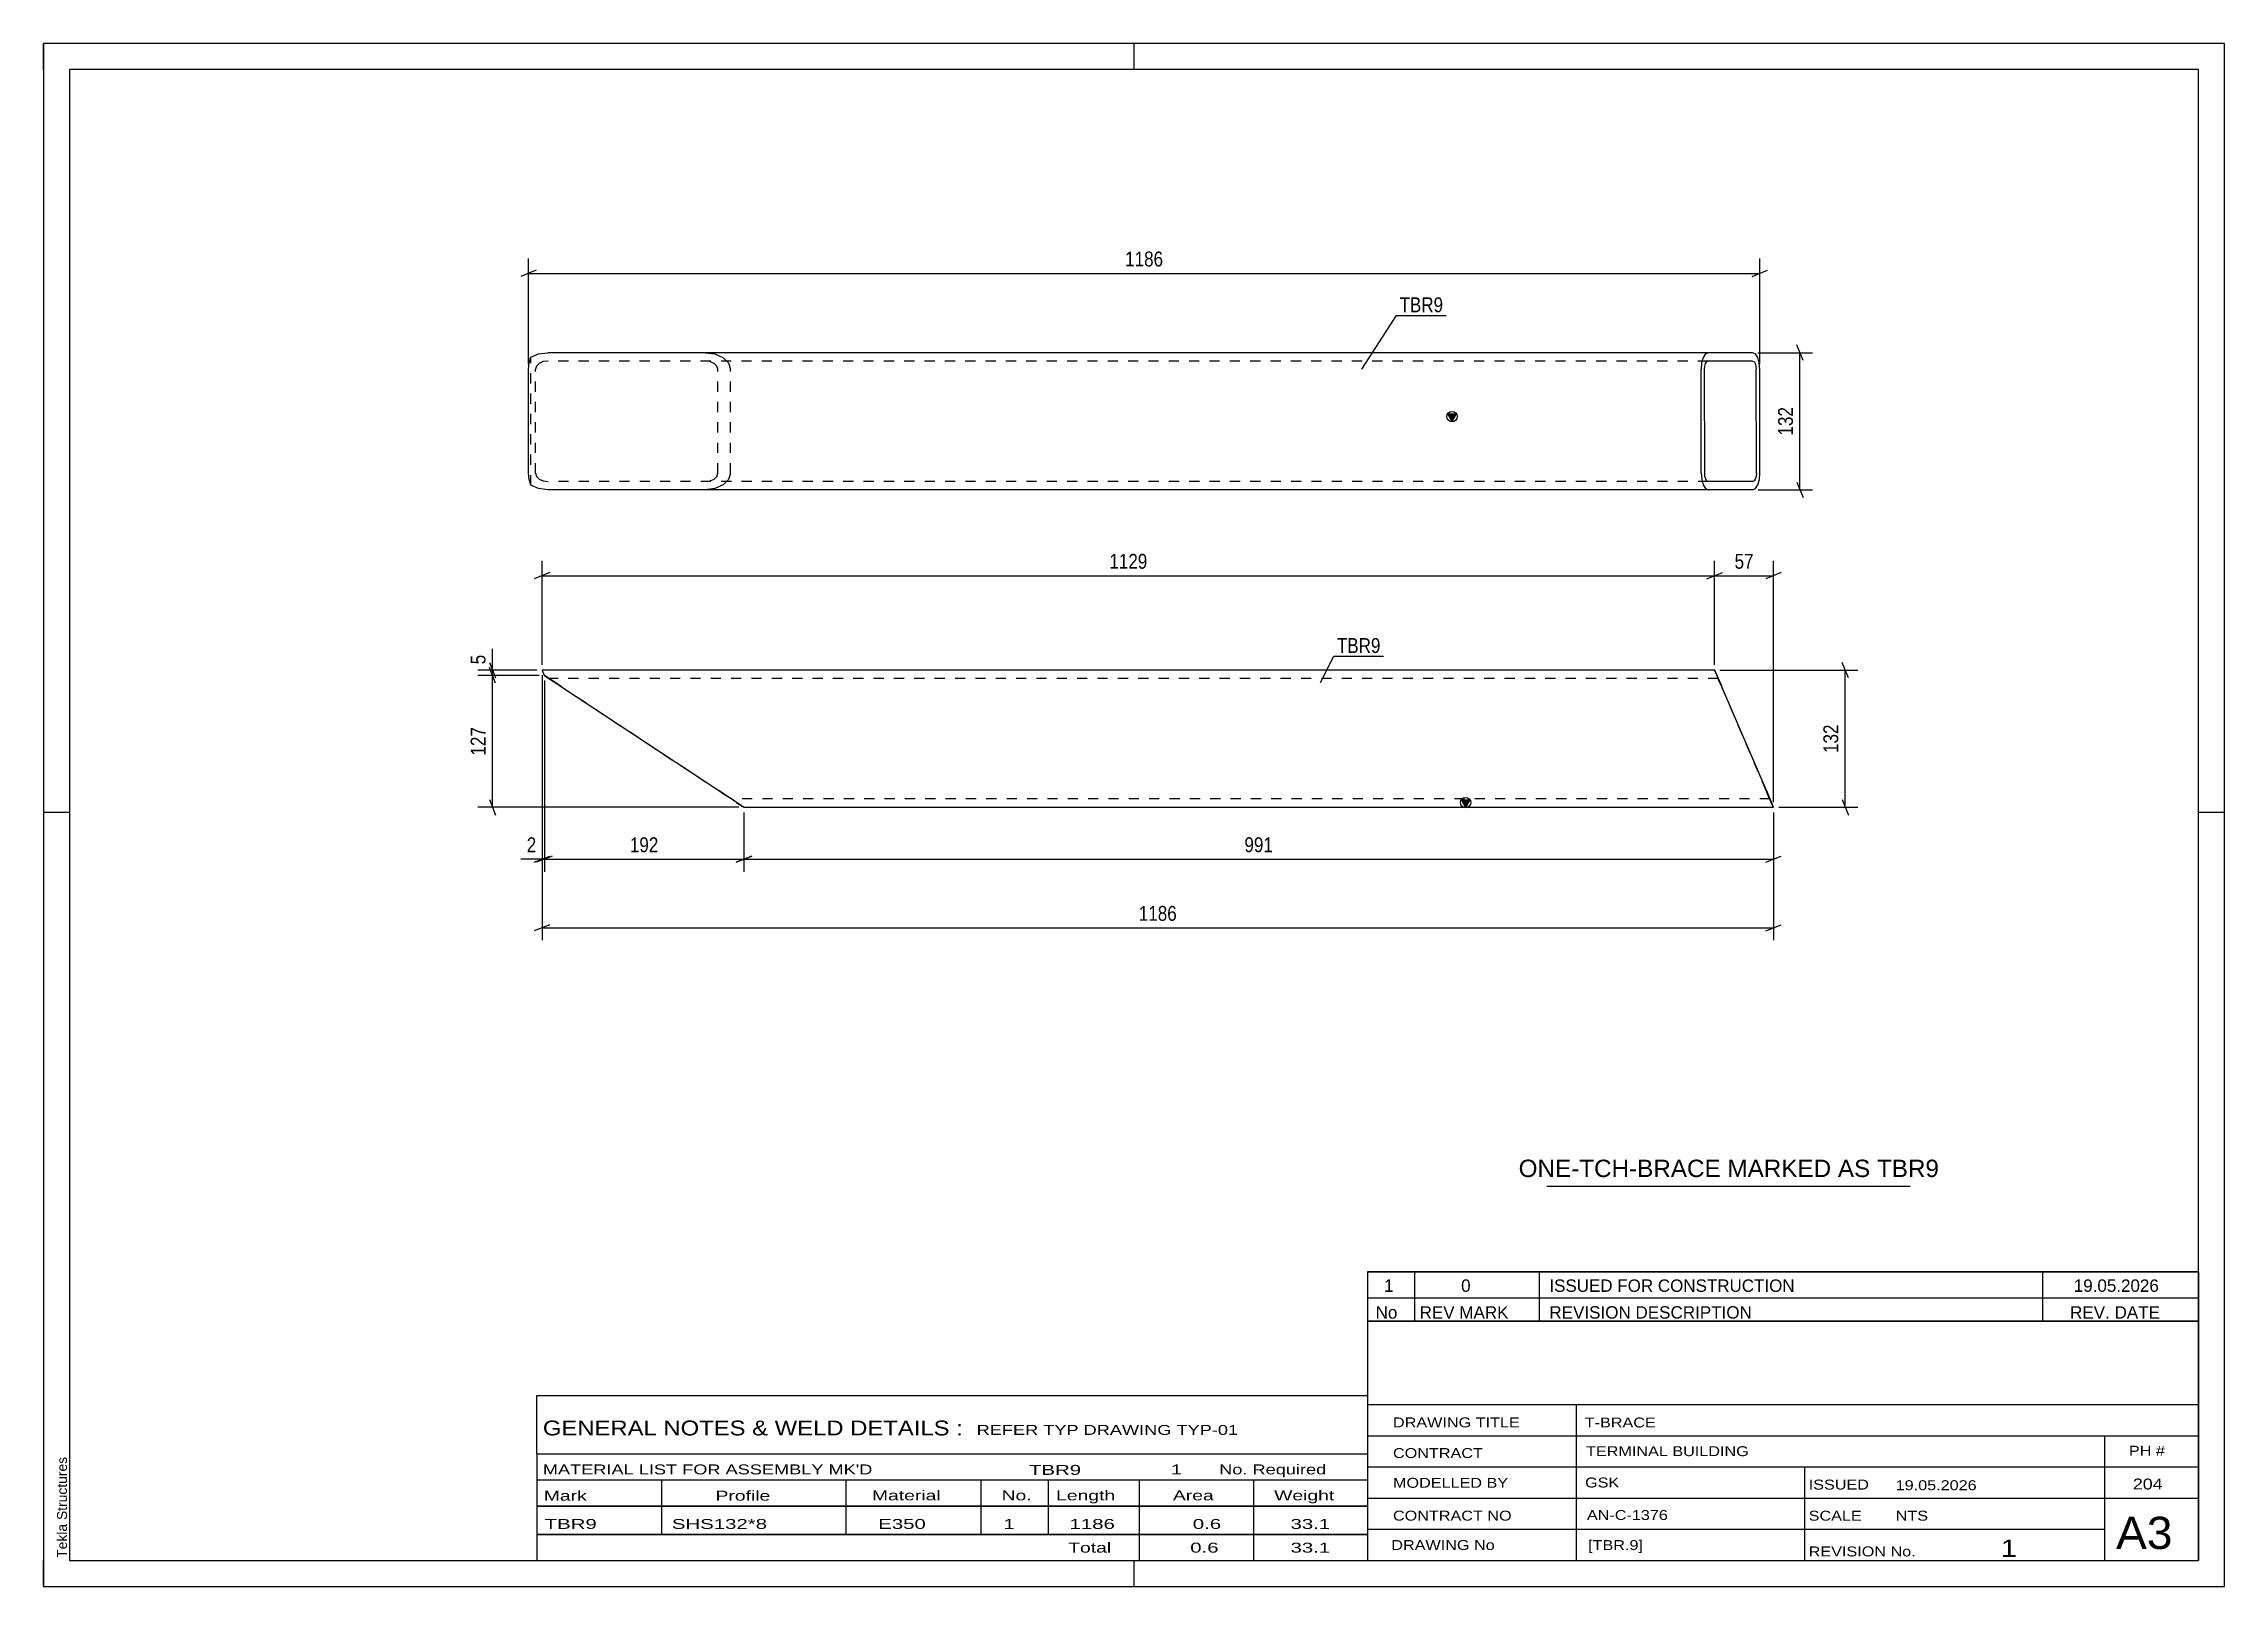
# Model space of a CAD drawing. Header units: millimetres. Extents: x 0 to 420, y 0 to 297.
import ezdxf

# ---------------------------------------------------------------- set-up
doc = ezdxf.new("R2010")
doc.units = ezdxf.units.MM
doc.linetypes.add('DXK_LINE_DOT2', pattern=[3.9198, 1.9599, -1.9599])
doc.styles.add('Arial', font='ARIAL.TTF', dxfattribs={"height": 0.2})
doc.styles.add('Arial Narrow', font='ARIALN.TTF', dxfattribs={"height": 0.2})

# ---------------------------------------------------------------- blocks, each defined once
blk = doc.blocks.new('Unknown-491738177-1418')
at = {"color": 5, "linetype": 'Continuous'}
for p, q in [((420, 297), (0, 297)), ((0, 297), (0, 0)), ((0, 292), (0, 297)), ((210, 292), (210, 297)), ((420, 0), (420, 297)), ((415, 292), (5, 292)), ((5, 292), (5, 5)), ((415, 5), (415, 292)), ((5, 149), (0, 149)), ((420, 149), (415, 149)), ((0, 0), (0, 5)), ((5, 5), (415, 5)), ((210, 0), (210, 5)), ((0, 0), (420, 0))]:
    blk.add_line(p, q, dxfattribs=at)
at = {"color": 174, "linetype": 'Continuous', "style": 'Arial'}
blk.add_text('Tekla Structures', height=1.9102, rotation=90, dxfattribs=at).set_placement((4.5, 5.5))
blk = doc.blocks.new('Unknown-491738177-1969')
at = {"color": 7, "linetype": 'Continuous'}
for p, q in [((255, 51.05), (255, 5)), ((255, 51.05), (415, 51.05)), ((415, 51), (415, 5)), ((255, 35), (415, 35)), ((295.14, 35), (295.14, 5)), ((255, 29), (415, 29)), ((397, 5.05), (397, 28.9)), ((255, 23), (415, 23)), ((339.14, 23), (339.14, 5)), ((255, 17), (415, 17)), ((255, 11), (397, 11)), ((255, 5), (415, 5))]:
    blk.add_line(p, q, dxfattribs=at)
at = {"color": 7, "style": 'Arial Narrow'}
for s, height, width, p in [('DRAWING TITLE', 1.9089, 1.425378, (259.88, 30.61)), ('T-BRACE', 1.909, 1.425378, (296.81, 30.59)), ('CONTRACT', 1.909, 1.425378, (259.88, 24.71)), ('TERMINAL BUILDING', 1.9089, 1.425378, (297.06, 25.07)), ('MODELLED BY', 1.9089, 1.425378, (259.88, 18.98)), ('GSK', 1.909, 1.425378, (296.88, 19.04)), ('ISSUED', 1.909, 1.425378, (339.94, 18.64)), ('19.05.2026', 1.909, 1.425378, (356.69, 18.52)), ('CONTRACT NO', 1.9089, 1.425378, (259.88, 12.66)), ('AN-C-1376', 1.909, 1.425378, (297.23, 12.78)), ('SCALE', 1.909, 1.425378, (339.94, 12.65)), ('A3', 6.204, 1.25, (399.14, 7.2)), ('DRAWING No', 1.909, 1.425378, (259.56, 7)), ('[TBR.9]', 1.909, 1.425378, (297.46, 6.99)), ('1', 3.34, 1.5, (376.91, 5.68)), ('REVISION No.', 1.9089, 1.425378, (339.94, 5.77))]:
    blk.add_text(s, height=height, dxfattribs=dict(at, width=width)).set_placement(p)
at = {"color": 7, "linetype": 'Continuous', "style": 'Arial Narrow'}
for s, height, width, p in [('PH #', 1.909, 1.43, (401.6, 25.15)), ('204', 2.1, 1.43, (402.37, 18.65)), ('NTS', 1.909, 1.425378, (356.7, 12.65))]:
    blk.add_text(s, height=height, dxfattribs=dict(at, width=width)).set_placement(p)
blk = doc.blocks.new('Unknown-491738177-1970')
at = {"color": 7, "linetype": 'Continuous'}
for p, q in [((95, 36.75), (255, 36.75)), ((95, 25.5), (95, 36.75)), ((255, 36.75), (255, 25.5)), ((95, 25.5), (255, 25.5)), ((95, 25.5), (95, 20.5)), ((255, 25.5), (255, 20.5)), ((95, 20.5), (255, 20.5)), ((95, 20.5), (95, 15.5)), ((119, 20.5), (119, 15.5)), ((154.5, 20.5), (154.5, 15.5)), ((180.5, 20.5), (180.5, 15.5)), ((193.5, 20.5), (193.5, 15.5)), ((211, 20.5), (211, 15.5)), ((233, 20.5), (233, 15.5)), ((255, 20.5), (255, 15.5)), ((95, 15.5), (255, 15.5)), ((95, 15.45), (95, 10.05)), ((95, 15.45), (255, 15.45)), ((119, 15.5), (119, 10)), ((154.5, 15.5), (154.5, 10)), ((180.5, 15.5), (180.5, 10)), ((193.5, 15.5), (193.5, 10)), ((211, 15.5), (211, 10)), ((233, 15.5), (233, 10)), ((255, 15.45), (255, 10.05)), ((95, 10.05), (255, 10.05)), ((95, 10), (255, 10)), ((95, 10), (95, 5)), ((211, 10), (211, 5)), ((233, 10), (233, 5)), ((255, 10), (255, 5)), ((95, 5), (255, 5))]:
    blk.add_line(p, q, dxfattribs=at)
at = {"color": 7, "style": 'Arial Narrow'}
for s, height, width, p in [('GENERAL NOTES & WELD DETAILS :', 2.8633, 1.4, (96.15, 29.06)), ('REFER TYP DRAWING TYP-01', 1.9089, 1.6, (179.7, 29.16)), ("MATERIAL LIST FOR ASSEMBLY MK'D", 1.9089, 1.6, (96.15, 21.56)), ('TBR9', 1.909, 1.794707, (189.78, 21.47)), ('1', 1.91, 1.794707, (217.08, 21.56)), ('No. Required', 1.9089, 1.6, (226.41, 21.56)), ('Mark', 1.909, 1.7, (96.34, 16.5)), ('Profile', 1.909, 1.7, (129.41, 16.5)), ('Material', 1.909, 1.7, (159.54, 16.56)), ('No.', 1.909, 1.7, (184.5, 16.56)), ('Length', 1.909, 1.7, (195, 16.56)), ('Area', 1.909, 1.7, (217.5, 16.56)), ('Weight', 1.909, 1.7, (237, 16.56))]:
    blk.add_text(s, height=height, dxfattribs=dict(at, width=width)).set_placement(p)
at = {"color": 7, "linetype": 'Continuous', "style": 'Arial Narrow'}
for s, height, width, p in [('TBR9', 1.909, 1.794707, (96.5, 11.06)), ('SHS132*8', 1.909, 1.794707, (121, 11.06)), ('E350', 1.909, 1.794707, (160.74, 11.06)), ('1', 1.91, 1.794707, (184.86, 11.06)), ('1186', 1.909, 1.794707, (197.58, 11.06)), ('0.6', 1.909, 1.794707, (221.32, 11.06)), ('33.1', 1.909, 1.794707, (240.14, 11.06)), ('Total', 1.909, 1.7, (197.33, 6.5)), ('0.6', 1.909, 1.794707, (220.83, 6.5)), ('33.1', 1.909, 1.794707, (240.14, 6.5))]:
    blk.add_text(s, height=height, dxfattribs=dict(at, width=width)).set_placement(p)
blk = doc.blocks.new('Unknown-491738177-1971')
at = {"color": 7, "linetype": 'Continuous'}
for p, q in [((255, 60.55), (415, 60.55)), ((415, 60.55), (255, 60.55)), ((255, 60.55), (255, 55.55)), ((264, 60.55), (264, 55.55)), ((288, 60.55), (288, 55.55)), ((385, 60.55), (385, 55.55)), ((415, 60.55), (415, 55.55)), ((255, 55.55), (415, 55.55)), ((255, 55.55), (255, 51.05)), ((255, 55.55), (415, 55.55)), ((264, 55.55), (264, 51.05)), ((288, 55.55), (288, 51.05)), ((385, 55.55), (385, 51.05)), ((415, 55.55), (415, 51.05)), ((415, 51.05), (255, 51.05))]:
    blk.add_line(p, q, dxfattribs=at)
at = {"color": 7, "linetype": 'Continuous', "style": 'Arial Narrow'}
for s, height, width, p in [('1', 2.39, 1.196471, (258.16, 56.7)), ('0', 2.39, 1.196471, (273, 56.7)), ('ISSUED FOR CONSTRUCTION', 2.3861, 1.196471, (290, 56.7)), ('19.05.2026', 2.386, 1.196471, (391, 56.7)), ('No', 2.386, 1.2, (256.54, 51.55)), ('REV MARK', 2.386, 1.2, (265, 51.55)), ('REVISION DESCRIPTION', 2.3861, 1.2, (290, 51.55)), ('REV. DATE', 2.386, 1.2, (390.28, 51.55))]:
    blk.add_text(s, height=height, dxfattribs=dict(at, width=width)).set_placement(p)
blk = doc.blocks.new('Unknown-491738177-1972')
at = {"color": 7, "linetype": 'Continuous'}
blk.add_line((289.5, 77.05), (359.5, 77.05), dxfattribs=at)
at = {"color": 7, "style": 'Arial'}
blk.add_text('ONE-TCH-BRACE MARKED AS TBR9', height=3.3428, dxfattribs=at).set_placement((284.08, 78.8))
blk = doc.blocks.new('Part-491738177-1251 - 1165')
at = {"linetype": 'Continuous'}
blk.add_hatch(color=2, dxfattribs=at).paths.add_polyline_path([(273.87, 149.99), (273.07, 151.39), (274.67, 151.39)])
at = {"color": 2, "linetype": 'Continuous'}
for p, q in [((321.84, 176.39), (96.01, 176.39)), ((96.01, 176.39), (96.11, 176.14)), ((96.13, 176.14), (96.03, 176.39)), ((96.11, 176.14), (96.41, 175.45)), ((96.43, 175.45), (96.13, 176.14)), ((96.41, 175.45), (96.44, 175.37)), ((96.46, 175.37), (96.43, 175.45)), ((96.44, 175.37), (96.46, 175.37)), ((96.44, 175.37), (97.33, 174.79)), ((97.92, 174.41), (96.46, 175.37)), ((97.35, 174.79), (97.33, 174.79)), ((97.33, 174.79), (97.35, 174.79)), ((97.51, 174.66), (97.33, 174.79)), ((98.04, 174.32), (97.51, 174.66)), ((99.77, 173.19), (97.92, 174.41)), ((98.82, 173.8), (98.04, 174.32)), ((99.75, 173.19), (98.82, 173.8)), ((99.75, 173.19), (130.02, 153.19)), ((99.77, 173.19), (130.05, 153.19)), ((321.84, 176.39), (321.94, 176.14)), ((321.94, 176.14), (322.24, 175.45)), ((322.24, 175.45), (322.69, 174.41)), ((322.69, 174.41), (323.21, 173.19)), ((331.79, 153.19), (323.21, 173.19)), ((130.95, 152.57), (130.02, 153.19)), ((131.9, 151.96), (130.05, 153.19)), ((131.74, 152.05), (130.95, 152.57)), ((132.26, 151.71), (131.74, 152.05)), ((133.47, 150.92), (131.9, 151.96)), ((132.45, 151.59), (132.26, 151.71)), ((132.47, 151.59), (132.45, 151.59)), ((132.45, 151.59), (132.47, 151.59)), ((133.45, 150.92), (132.45, 151.59)), ((273.87, 149.99), (273.07, 151.39)), ((273.07, 151.39), (274.67, 151.39)), ((274.67, 151.39), (273.87, 149.99)), ((331.79, 153.19), (332.32, 151.96)), ((332.32, 151.96), (332.76, 150.92)), ((133.45, 150.92), (134.5, 150.23)), ((134.52, 150.23), (133.47, 150.92)), ((134.5, 150.23), (134.87, 149.99)), ((134.89, 149.99), (134.52, 150.23)), ((134.87, 149.99), (134.89, 149.99)), ((134.87, 149.99), (134.89, 149.99)), ((134.89, 149.99), (333.16, 149.99)), ((332.76, 150.92), (333.06, 150.23)), ((333.06, 150.23), (333.16, 149.99))]:
    blk.add_line(p, q, dxfattribs=at)
at = {"color": 7, "linetype": 'DXK_LINE_DOT2'}
for p, q in [((97.33, 174.79), (97.89, 174.41)), ((322.52, 174.79), (97.35, 174.79)), ((97.35, 174.79), (97.53, 174.66)), ((97.53, 174.66), (98.06, 174.32)), ((97.89, 174.41), (99.75, 173.19)), ((98.06, 174.32), (98.84, 173.8)), ((98.84, 173.8), (99.77, 173.19)), ((99.75, 173.19), (130.02, 153.19)), ((99.77, 173.19), (130.05, 153.19)), ((321.82, 176.39), (321.84, 176.39)), ((321.92, 176.14), (321.82, 176.39)), ((322.22, 175.45), (321.92, 176.14)), ((322.66, 174.41), (322.22, 175.45)), ((322.5, 174.79), (322.52, 174.79)), ((322.56, 174.66), (322.5, 174.79)), ((322.58, 174.66), (322.52, 174.79)), ((322.66, 174.41), (322.56, 174.66)), ((322.69, 174.41), (322.58, 174.66)), ((322.7, 174.32), (322.66, 174.41)), ((323.19, 173.19), (322.66, 174.41)), ((322.73, 174.32), (322.69, 174.41)), ((322.7, 174.32), (322.93, 173.8)), ((322.95, 173.8), (322.73, 174.32)), ((322.93, 173.8), (323.19, 173.19)), ((323.21, 173.19), (322.95, 173.8)), ((331.77, 153.19), (323.19, 173.19)), ((331.77, 153.19), (323.19, 173.19)), ((331.79, 153.19), (323.21, 173.19)), ((131.88, 151.96), (130.02, 153.19)), ((130.05, 153.19), (130.97, 152.57)), ((130.97, 152.57), (131.76, 152.05)), ((131.76, 152.05), (131.9, 151.96)), ((132.45, 151.59), (131.88, 151.96)), ((131.9, 151.96), (132.28, 151.71)), ((132.28, 151.71), (132.47, 151.59)), ((332.47, 151.59), (132.47, 151.59)), ((331.77, 153.19), (332.03, 152.57)), ((332.29, 151.96), (331.77, 153.19)), ((332.05, 152.57), (331.79, 153.19)), ((332.03, 152.57), (332.25, 152.05)), ((332.27, 152.05), (332.05, 152.57)), ((332.25, 152.05), (332.4, 151.71)), ((332.42, 151.71), (332.27, 152.05)), ((332.74, 150.92), (332.29, 151.96)), ((332.4, 151.71), (332.45, 151.59)), ((332.47, 151.59), (332.42, 151.71)), ((332.45, 151.59), (332.47, 151.59)), ((333.04, 150.23), (332.74, 150.92)), ((333.14, 149.99), (333.04, 150.23)), ((333.14, 149.99), (333.16, 149.99))]:
    blk.add_line(p, q, dxfattribs=at)
at = {"color": 2, "linetype": 'Continuous'}
blk.add_circle((273.87, 150.89), 1, dxfattribs=at)
blk = doc.blocks.new('Part-491738177-1264 - 1263')
at = {"linetype": 'Continuous'}
blk.add_hatch(color=2, dxfattribs=at).paths.add_polyline_path([(271.26, 224.3), (270.46, 225.7), (272.06, 225.7)])
at = {"color": 2, "linetype": 'Continuous'}
for p, q in [((93.39, 234.3), (93.5, 235.52)), ((93.5, 235.52), (93.79, 236.56)), ((93.79, 236.56), (93.83, 236.61)), ((93.83, 236.61), (95.28, 237.26)), ((95.28, 237.26), (97.13, 237.5)), ((329.15, 237.5), (97.13, 237.5)), ((319.31, 235.52), (319.2, 234.3)), ((319.6, 236.56), (319.31, 235.52)), ((320.05, 237.26), (319.6, 236.56)), ((319.94, 234.91), (320.09, 235.43)), ((320.57, 237.5), (320.05, 237.26)), ((320.09, 235.43), (320.31, 235.78)), ((320.31, 235.78), (320.57, 235.9)), ((329.15, 235.9), (320.57, 235.9)), ((329.68, 237.26), (329.15, 237.5)), ((329.15, 235.9), (329.42, 235.78)), ((329.42, 235.78), (329.64, 235.43)), ((329.64, 235.43), (329.79, 234.91)), ((330.12, 236.56), (329.68, 237.26)), ((330.42, 235.52), (330.12, 236.56)), ((330.53, 234.3), (330.42, 235.52)), ((93.41, 214.3), (93.39, 234.3)), ((319.22, 214.3), (319.2, 234.3)), ((319.89, 234.3), (319.94, 234.91)), ((319.91, 214.3), (319.89, 234.3)), ((329.79, 234.91), (329.84, 234.3)), ((329.86, 214.3), (329.84, 234.3)), ((330.55, 214.3), (330.53, 234.3)), ((271.26, 224.3), (270.46, 225.7)), ((270.46, 225.7), (272.06, 225.7)), ((272.06, 225.7), (271.26, 224.3)), ((93.52, 213.08), (93.41, 214.3)), ((319.22, 214.3), (319.33, 213.08)), ((319.96, 213.69), (319.91, 214.3)), ((329.86, 214.3), (329.81, 213.69)), ((330.44, 213.08), (330.55, 214.3)), ((93.82, 212.04), (93.52, 213.08)), ((93.85, 211.99), (93.82, 212.04)), ((95.3, 211.34), (93.85, 211.99)), ((97.16, 211.1), (95.3, 211.34)), ((329.18, 211.1), (97.16, 211.1)), ((319.33, 213.08), (319.63, 212.04)), ((319.63, 212.04), (320.07, 211.34)), ((320.11, 213.17), (319.96, 213.69)), ((320.07, 211.34), (320.6, 211.1)), ((320.33, 212.82), (320.11, 213.17)), ((320.6, 212.7), (320.33, 212.82)), ((329.17, 212.7), (320.6, 212.7)), ((329.44, 212.82), (329.17, 212.7)), ((329.18, 211.1), (329.7, 211.34)), ((329.66, 213.17), (329.44, 212.82)), ((329.81, 213.69), (329.66, 213.17)), ((329.7, 211.34), (330.15, 212.04)), ((330.15, 212.04), (330.44, 213.08))]:
    blk.add_line(p, q, dxfattribs=at)
at = {"color": 7, "linetype": 'DXK_LINE_DOT2'}
for p, q in [((93.85, 211.99), (93.83, 236.61)), ((95.42, 235.43), (94.9, 234.91)), ((96.21, 235.78), (95.42, 235.43)), ((97.13, 235.9), (96.21, 235.78)), ((320.57, 235.9), (97.13, 235.9)), ((127.41, 237.5), (129.26, 237.26)), ((128.34, 235.78), (127.41, 235.9)), ((129.12, 235.43), (128.34, 235.78)), ((129.65, 234.91), (129.12, 235.43)), ((129.26, 237.26), (130.83, 236.56)), ((130.83, 236.56), (131.89, 235.52)), ((131.89, 235.52), (132.26, 234.3)), ((94.9, 234.91), (94.71, 234.3)), ((94.73, 214.3), (94.71, 234.3)), ((129.83, 234.3), (129.65, 234.91)), ((129.85, 214.3), (129.83, 234.3)), ((132.27, 214.3), (132.26, 234.3)), ((94.73, 214.3), (94.92, 213.69)), ((129.67, 213.69), (129.85, 214.3)), ((132.27, 214.3), (131.91, 213.08)), ((94.92, 213.69), (95.44, 213.17)), ((95.44, 213.17), (96.23, 212.82)), ((96.23, 212.82), (97.16, 212.7)), ((320.6, 212.7), (97.16, 212.7)), ((127.43, 212.7), (128.36, 212.82)), ((129.29, 211.34), (127.43, 211.1)), ((128.36, 212.82), (129.14, 213.17)), ((129.14, 213.17), (129.67, 213.69)), ((130.86, 212.04), (129.29, 211.34)), ((131.91, 213.08), (130.86, 212.04))]:
    blk.add_line(p, q, dxfattribs=at)
at = {"color": 2, "linetype": 'Continuous'}
blk.add_circle((271.26, 225.2), 1, dxfattribs=at)
blk = doc.blocks.new('StraightDimension-491738177-1822 - 1165')
at = {"color": 7, "linetype": 'Continuous'}
for p, q in [((87.06, 173.87), (85.86, 176.87)), ((95.44, 175.37), (83.61, 175.37)), ((86.46, 149.99), (86.46, 175.37)), ((85.86, 151.49), (87.06, 148.49)), ((133.89, 149.99), (83.61, 149.99))]:
    blk.add_line(p, q, dxfattribs=at)
at = {"color": 0}
blk.add_wipeout([(85.71, 166.02), (81.51, 166.02), (81.51, 159.34), (85.71, 159.34)], dxfattribs=at)
at = {"color": 3, "style": 'Arial Narrow'}
blk.add_text('127', height=2.863, rotation=90.0002, dxfattribs=at).set_placement((85.11, 159.94))
blk = doc.blocks.new('StraightDimension-491738177-1492 - 1165')
at = {"color": 7, "linetype": 'Continuous'}
for p, q in [((321.83, 177.39), (321.83, 197.41)), ((333.16, 150.99), (333.16, 197.41)), ((320.33, 193.96), (323.33, 195.16)), ((321.83, 194.56), (333.16, 194.56)), ((334.66, 195.16), (331.66, 193.96))]:
    blk.add_line(p, q, dxfattribs=at)
at = {"color": 0}
blk.add_wipeout([(329.92, 195.31), (329.92, 199.51), (325.07, 199.51), (325.07, 195.31)], dxfattribs=at)
at = {"color": 3, "style": 'Arial Narrow'}
blk.add_text('57', height=2.863, dxfattribs=at).set_placement((325.67, 195.91))
blk = doc.blocks.new('StraightDimension-491738177-1300 - 1165')
at = {"color": 7, "linetype": 'Continuous'}
for p, q in [((96, 175.39), (96, 124.38)), ((333.16, 148.99), (333.16, 124.38)), ((97.5, 127.38), (94.5, 126.18)), ((96, 126.78), (333.16, 126.78)), ((331.66, 126.18), (334.66, 127.38))]:
    blk.add_line(p, q, dxfattribs=at)
at = {"color": 0}
blk.add_wipeout([(218.84, 127.53), (218.84, 131.73), (210.33, 131.73), (210.33, 127.53)], dxfattribs=at)
at = {"color": 3, "style": 'Arial Narrow'}
blk.add_text('1186', height=2.863, dxfattribs=at).set_placement((210.93, 128.13))
blk = doc.blocks.new('StraightDimension-491738177-1493 - 1165')
at = {"color": 7, "linetype": 'Continuous'}
for p, q in [((96, 177.39), (96, 197.41)), ((321.83, 177.39), (321.83, 197.41)), ((97.5, 195.16), (94.5, 193.96)), ((96, 194.56), (321.83, 194.56)), ((320.33, 193.96), (323.33, 195.16))]:
    blk.add_line(p, q, dxfattribs=at)
at = {"color": 0}
blk.add_wipeout([(213.17, 195.31), (213.17, 199.51), (204.66, 199.51), (204.66, 195.31)], dxfattribs=at)
at = {"color": 3, "style": 'Arial Narrow'}
blk.add_text('1129', height=2.863, dxfattribs=at).set_placement((205.26, 195.91))
blk = doc.blocks.new('StraightDimension-491738177-1553 - 1165')
at = {"color": 7, "linetype": 'Continuous'}
for p, q in [((347.58, 174.89), (346.38, 177.89)), ((322.83, 176.39), (349.38, 176.39)), ((346.98, 149.99), (346.98, 176.39)), ((346.38, 151.49), (347.58, 148.49)), ((334.16, 149.99), (349.38, 149.99))]:
    blk.add_line(p, q, dxfattribs=at)
at = {"color": 0}
blk.add_wipeout([(346.23, 166.53), (342.03, 166.53), (342.03, 159.84), (346.23, 159.84)], dxfattribs=at)
at = {"color": 3, "style": 'Arial Narrow'}
blk.add_text('132', height=2.863, rotation=90.0002, dxfattribs=at).set_placement((345.63, 160.44))
blk = doc.blocks.new('StraightDimension-491738177-1821 - 1165')
at = {"color": 7, "linetype": 'Continuous'}
for p, q in [((85.86, 177.89), (87.06, 174.89)), ((87.06, 173.87), (85.86, 176.87)), ((95, 176.39), (83.61, 176.39)), ((95.44, 175.37), (83.61, 175.37)), ((86.46, 175.37), (86.46, 176.39))]:
    blk.add_line(p, q, dxfattribs=at)
at = {"color": 0}
blk.add_wipeout([(85.71, 179.94), (81.51, 179.94), (81.51, 176.91), (85.71, 176.91)], dxfattribs=at)
at = {"color": 7, "linetype": 'Continuous'}
blk.add_line((86.46, 176.39), (86.46, 180.46), dxfattribs=at)
blk.add_line((86.46, 176.39), (86.46, 180.46), dxfattribs=at)
at = {"color": 3, "style": 'Arial Narrow'}
blk.add_text('5', height=2.86, rotation=90.0002, dxfattribs=at).set_placement((85.11, 177.51))
blk = doc.blocks.new('StraightDimension-491738177-1882 - 1165')
at = {"color": 7, "linetype": 'Continuous'}
for p, q in [((134.87, 148.99), (134.87, 137.59)), ((333.16, 148.99), (333.16, 137.59)), ((136.37, 140.59), (133.37, 139.39)), ((134.87, 139.99), (333.16, 139.99)), ((331.66, 139.39), (334.66, 140.59))]:
    blk.add_line(p, q, dxfattribs=at)
at = {"color": 0}
blk.add_wipeout([(237.36, 140.74), (237.36, 144.94), (230.67, 144.94), (230.67, 140.74)], dxfattribs=at)
at = {"color": 3, "style": 'Arial Narrow'}
blk.add_text('991', height=2.863, dxfattribs=at).set_placement((231.27, 141.34))
blk = doc.blocks.new('StraightDimension-491738177-1883 - 1165')
at = {"color": 7, "linetype": 'Continuous'}
for p, q in [((96.44, 174.37), (96.44, 137.59)), ((134.87, 148.99), (134.87, 137.59)), ((97.94, 140.59), (94.94, 139.39)), ((96.44, 139.99), (134.87, 139.99)), ((133.37, 139.39), (136.37, 140.59))]:
    blk.add_line(p, q, dxfattribs=at)
at = {"color": 0}
blk.add_wipeout([(119, 140.74), (119, 144.94), (112.31, 144.94), (112.31, 140.74)], dxfattribs=at)
at = {"color": 3, "style": 'Arial Narrow'}
blk.add_text('192', height=2.863, dxfattribs=at).set_placement((112.91, 141.34))
blk = doc.blocks.new('StraightDimension-491738177-1884 - 1165')
at = {"color": 7, "linetype": 'Continuous'}
for p, q in [((96, 175.39), (96, 137.59)), ((96.44, 174.37), (96.44, 137.59)), ((94.5, 139.39), (97.5, 140.59)), ((97.94, 140.59), (94.94, 139.39)), ((96, 139.99), (96.44, 139.99))]:
    blk.add_line(p, q, dxfattribs=at)
at = {"color": 0}
blk.add_wipeout([(95.48, 140.74), (95.48, 144.94), (92.45, 144.94), (92.45, 140.74)], dxfattribs=at)
at = {"color": 7, "linetype": 'Continuous'}
blk.add_line((96, 139.99), (91.93, 139.99), dxfattribs=at)
blk.add_line((96, 139.99), (91.93, 139.99), dxfattribs=at)
at = {"color": 3, "style": 'Arial Narrow'}
blk.add_text('2', height=2.86, dxfattribs=at).set_placement((93.05, 141.34))
blk = doc.blocks.new('StraightDimension-491738177-1541 - 1263')
at = {"color": 7, "linetype": 'Continuous'}
for p, q in [((330.15, 237.5), (340.66, 237.5)), ((338.86, 236), (337.66, 239)), ((338.26, 211.1), (338.26, 237.5)), ((330.18, 211.1), (340.66, 211.1)), ((337.66, 212.6), (338.86, 209.6))]:
    blk.add_line(p, q, dxfattribs=at)
at = {"color": 0}
blk.add_wipeout([(337.51, 227.64), (333.31, 227.64), (333.31, 220.96), (337.51, 220.96)], dxfattribs=at)
at = {"color": 3, "style": 'Arial Narrow'}
blk.add_text('132', height=2.863, rotation=90.0002, dxfattribs=at).set_placement((336.91, 221.56))
blk = doc.blocks.new('StraightDimension-491738177-1530 - 1263')
at = {"color": 7, "linetype": 'Continuous'}
for p, q in [((94.89, 253.36), (91.89, 252.16)), ((93.39, 235.3), (93.39, 255.61)), ((93.39, 252.76), (330.53, 252.76)), ((329.03, 252.16), (332.03, 253.36)), ((330.53, 235.3), (330.53, 255.61))]:
    blk.add_line(p, q, dxfattribs=at)
at = {"color": 0}
blk.add_wipeout([(216.21, 253.51), (216.21, 257.71), (207.7, 257.71), (207.7, 253.51)], dxfattribs=at)
at = {"color": 3, "style": 'Arial Narrow'}
blk.add_text('1186', height=2.863, dxfattribs=at).set_placement((208.3, 254.11))
blk = doc.blocks.new('Mark-491738177-1304 - 1165')
at = {"color": 0}
blk.add_wipeout([(257.47, 179.69), (257.47, 182.69), (249.07, 182.69), (249.07, 179.69)], dxfattribs=at)
blk.add_wipeout([(257.47, 179.69), (257.47, 182.69), (249.07, 182.69), (249.07, 179.69)], dxfattribs=at)
at = {"color": 30, "linetype": 'Continuous'}
for p, q in [((245.9, 174.02), (248.47, 179.09)), ((248.47, 179.09), (258.07, 179.09))]:
    blk.add_line(p, q, dxfattribs=at)
at = {"color": 3, "style": 'Arial Narrow'}
blk.add_text('TBR9', height=2.863, dxfattribs=at).set_placement((249.07, 179.69))
blk = doc.blocks.new('Mark-491738177-1617 - 1263')
at = {"color": 0}
blk.add_wipeout([(269.54, 245.29), (269.54, 248.29), (261.14, 248.29), (261.14, 245.29)], dxfattribs=at)
blk.add_wipeout([(269.54, 245.29), (269.54, 248.29), (261.14, 248.29), (261.14, 245.29)], dxfattribs=at)
at = {"color": 30, "linetype": 'Continuous'}
for p, q in [((253.85, 234.35), (260.54, 244.69)), ((260.54, 244.69), (270.14, 244.69))]:
    blk.add_line(p, q, dxfattribs=at)
at = {"color": 3, "style": 'Arial Narrow'}
blk.add_text('TBR9', height=2.863, dxfattribs=at).set_placement((261.14, 245.29))

msp = doc.modelspace()

# ---------------------------------------------------------------- block references
for name in ['Unknown-491738177-1418', 'Part-491738177-1264 - 1263', 'Part-491738177-1251 - 1165', 'Unknown-491738177-1972', 'Unknown-491738177-1971', 'Unknown-491738177-1969', 'Unknown-491738177-1970']:
    msp.add_blockref(name, (0, 0))

# ---------------------------------------------------------------- next in the draw order: block references
for name in ['StraightDimension-491738177-1541 - 1263', 'StraightDimension-491738177-1492 - 1165', 'StraightDimension-491738177-1822 - 1165']:
    msp.add_blockref(name, (0, 0))

# ---------------------------------------------------------------- next in the draw order: block references
for name in ['StraightDimension-491738177-1530 - 1263', 'StraightDimension-491738177-1300 - 1165']:
    msp.add_blockref(name, (0, 0))

# ---------------------------------------------------------------- next in the draw order: block references
for name in ['Mark-491738177-1617 - 1263', 'StraightDimension-491738177-1493 - 1165']:
    msp.add_blockref(name, (0, 0))

# ---------------------------------------------------------------- next in the draw order: block references
for name in ['Mark-491738177-1304 - 1165', 'StraightDimension-491738177-1821 - 1165', 'StraightDimension-491738177-1553 - 1165']:
    msp.add_blockref(name, (0, 0))

# ---------------------------------------------------------------- next in the draw order: block references
msp.add_blockref('StraightDimension-491738177-1882 - 1165', (0, 0))

# ---------------------------------------------------------------- next in the draw order: block references
msp.add_blockref('StraightDimension-491738177-1883 - 1165', (0, 0))

# ---------------------------------------------------------------- next in the draw order: block references
msp.add_blockref('StraightDimension-491738177-1884 - 1165', (0, 0))

doc.saveas('drawing.dxf')
